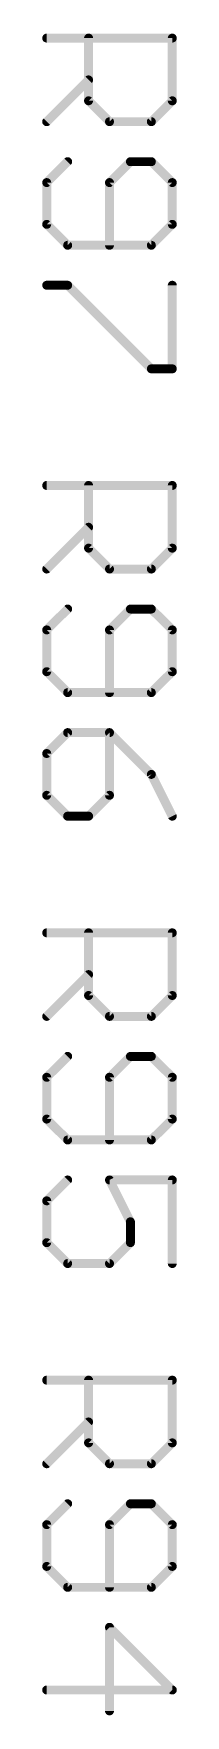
# Model space of a CAD drawing. Extents: x 0 to 11.2, y 0 to 11.2.
# Drawn here: x 10.616 to 10.646, y 2.9581 to 3.334 of the extents above; entities that cross this region are included whole.
import ezdxf

# ---------------------------------------------------------------- set-up
doc = ezdxf.new("R2010")
doc.units = 0
doc.layers.add('25', color=253, linetype='CONTINUOUS')

msp = doc.modelspace()

# ---------------------------------------------------------------- linework, layer by layer
at = {"layer": '25', "const_width": 0.002}
for points in [[(10.617, 3.333), (10.645024, 3.333)], [(10.626341, 3.318988), (10.626341, 3.333)], [(10.645024, 3.333), (10.645024, 3.318988)], [(10.626341, 3.323659), (10.617, 3.314317)], [(10.631012, 3.314317), (10.626341, 3.318988)], [(10.645024, 3.318988), (10.640353, 3.314317)], [(10.640353, 3.314317), (10.631012, 3.314317)], [(10.621671, 3.305376), (10.617, 3.300706)], [(10.635683, 3.305376), (10.631012, 3.300706)], [(10.640353, 3.305376), (10.635683, 3.305376)], [(10.645024, 3.300706), (10.640353, 3.305376)], [(10.617, 3.300706), (10.617, 3.291365)], [(10.631012, 3.300706), (10.631012, 3.286694)], [(10.645024, 3.291365), (10.645024, 3.300706)], [(10.617, 3.291365), (10.621671, 3.286694)], [(10.640353, 3.286694), (10.645024, 3.291365)], [(10.621671, 3.286694), (10.640353, 3.286694)], [(10.621671, 3.277753), (10.617, 3.277753)], [(10.640353, 3.25907), (10.621671, 3.277753)], [(10.645024, 3.277753), (10.645024, 3.25907)], [(10.645024, 3.25907), (10.640353, 3.25907)], [(10.617, 3.233), (10.645024, 3.233)], [(10.626341, 3.218988), (10.626341, 3.233)], [(10.645024, 3.233), (10.645024, 3.218988)], [(10.626341, 3.223659), (10.617, 3.214317)], [(10.631012, 3.214317), (10.626341, 3.218988)], [(10.645024, 3.218988), (10.640353, 3.214317)], [(10.640353, 3.214317), (10.631012, 3.214317)], [(10.621671, 3.205376), (10.617, 3.200706)], [(10.635683, 3.205376), (10.631012, 3.200706)], [(10.640353, 3.205376), (10.635683, 3.205376)], [(10.645024, 3.200706), (10.640353, 3.205376)], [(10.617, 3.200706), (10.617, 3.191365)], [(10.631012, 3.200706), (10.631012, 3.186694)], [(10.645024, 3.191365), (10.645024, 3.200706)], [(10.617, 3.191365), (10.621671, 3.186694)], [(10.640353, 3.186694), (10.645024, 3.191365)], [(10.621671, 3.186694), (10.640353, 3.186694)], [(10.621671, 3.177753), (10.617, 3.173082)], [(10.631012, 3.177753), (10.621671, 3.177753)], [(10.640353, 3.168412), (10.631012, 3.177753)], [(10.631012, 3.163741), (10.631012, 3.177753)], [(10.617, 3.173082), (10.617, 3.163741)], [(10.645024, 3.15907), (10.640353, 3.168412)], [(10.617, 3.163741), (10.621671, 3.15907)], [(10.626341, 3.15907), (10.631012, 3.163741)], [(10.621671, 3.15907), (10.626341, 3.15907)], [(10.617, 3.133), (10.645024, 3.133)], [(10.626341, 3.118988), (10.626341, 3.133)], [(10.645024, 3.133), (10.645024, 3.118988)], [(10.626341, 3.123659), (10.617, 3.114317)], [(10.631012, 3.114317), (10.626341, 3.118988)], [(10.645024, 3.118988), (10.640353, 3.114317)], [(10.640353, 3.114317), (10.631012, 3.114317)], [(10.621671, 3.105376), (10.617, 3.100706)], [(10.635683, 3.105376), (10.631012, 3.100706)], [(10.640353, 3.105376), (10.635683, 3.105376)], [(10.645024, 3.100706), (10.640353, 3.105376)], [(10.617, 3.100706), (10.617, 3.091365)], [(10.631012, 3.100706), (10.631012, 3.086694)], [(10.645024, 3.091365), (10.645024, 3.100706)], [(10.617, 3.091365), (10.621671, 3.086694)], [(10.640353, 3.086694), (10.645024, 3.091365)], [(10.621671, 3.086694), (10.640353, 3.086694)], [(10.617, 3.073082), (10.621671, 3.077753)], [(10.645024, 3.077753), (10.631012, 3.077753)], [(10.631012, 3.077753), (10.635683, 3.068412)], [(10.645024, 3.05907), (10.645024, 3.077753)], [(10.617, 3.063741), (10.617, 3.073082)], [(10.635683, 3.068412), (10.635683, 3.063741)], [(10.621671, 3.05907), (10.617, 3.063741)], [(10.635683, 3.063741), (10.631012, 3.05907)], [(10.631012, 3.05907), (10.621671, 3.05907)], [(10.617, 3.033), (10.645024, 3.033)], [(10.626341, 3.018988), (10.626341, 3.033)], [(10.645024, 3.033), (10.645024, 3.018988)], [(10.626341, 3.023659), (10.617, 3.014317)], [(10.631012, 3.014317), (10.626341, 3.018988)], [(10.645024, 3.018988), (10.640353, 3.014317)], [(10.640353, 3.014317), (10.631012, 3.014317)], [(10.621671, 3.005376), (10.617, 3.000706)], [(10.635683, 3.005376), (10.631012, 3.000706)], [(10.640353, 3.005376), (10.635683, 3.005376)], [(10.645024, 3.000706), (10.640353, 3.005376)], [(10.617, 3.000706), (10.617, 2.991365)], [(10.631012, 3.000706), (10.631012, 2.986694)], [(10.645024, 2.991365), (10.645024, 3.000706)], [(10.617, 2.991365), (10.621671, 2.986694)], [(10.640353, 2.986694), (10.645024, 2.991365)], [(10.621671, 2.986694), (10.640353, 2.986694)], [(10.645024, 2.963741), (10.631012, 2.977753)], [(10.631012, 2.977753), (10.631012, 2.95907)], [(10.617, 2.963741), (10.645024, 2.963741)]]:
    msp.add_lwpolyline(points, dxfattribs=at)
at = {"layer": '25', "const_width": 0.001}
for points in [[(10.617, 3.3335, 1), (10.617, 3.3325)], [(10.626841, 3.333, 1), (10.625841, 3.333)], [(10.645524, 3.333, 1), (10.644524, 3.333)], [(10.645024, 3.3325, 1), (10.645024, 3.3335)], [(10.626695, 3.323305, 1), (10.625988, 3.324012)], [(10.625841, 3.318988, 1), (10.626841, 3.318988)], [(10.626695, 3.319342, 1), (10.625988, 3.318635)], [(10.644524, 3.318988, 1), (10.645524, 3.318988)], [(10.645377, 3.318635, 1), (10.64467, 3.319342)], [(10.616646, 3.314671, 1), (10.617354, 3.313964)], [(10.631012, 3.314817, 1), (10.631012, 3.313817)], [(10.630658, 3.313964, 1), (10.631365, 3.314671)], [(10.64, 3.314671, 1), (10.640707, 3.313964)], [(10.640353, 3.313817, 1), (10.640353, 3.314817)], [(10.622024, 3.305023, 1), (10.621317, 3.30573)], [(10.635683, 3.305876, 1), (10.635683, 3.304876)], [(10.636036, 3.305023, 1), (10.635329, 3.30573)], [(10.640707, 3.30573, 1), (10.64, 3.305023)], [(10.640353, 3.304876, 1), (10.640353, 3.305876)], [(10.6175, 3.300706, 1), (10.6165, 3.300706)], [(10.616646, 3.301059, 1), (10.617354, 3.300352)], [(10.631512, 3.300706, 1), (10.630512, 3.300706)], [(10.630658, 3.301059, 1), (10.631365, 3.300352)], [(10.645524, 3.300706, 1), (10.644524, 3.300706)], [(10.64467, 3.300352, 1), (10.645377, 3.301059)], [(10.617354, 3.291718, 1), (10.616646, 3.291011)], [(10.6165, 3.291365, 1), (10.6175, 3.291365)], [(10.644524, 3.291365, 1), (10.645524, 3.291365)], [(10.645377, 3.291011, 1), (10.64467, 3.291718)], [(10.621671, 3.287194, 1), (10.621671, 3.286194)], [(10.621317, 3.28634, 1), (10.622024, 3.287047)], [(10.630512, 3.286694, 1), (10.631512, 3.286694)], [(10.64, 3.287047, 1), (10.640707, 3.28634)], [(10.640353, 3.286194, 1), (10.640353, 3.287194)], [(10.617, 3.278253, 1), (10.617, 3.277253)], [(10.622024, 3.278107, 1), (10.621317, 3.277399)], [(10.621671, 3.277253, 1), (10.621671, 3.278253)], [(10.645524, 3.277753, 1), (10.644524, 3.277753)], [(10.640353, 3.25957, 1), (10.640353, 3.25857)], [(10.64, 3.258717, 1), (10.640707, 3.259424)], [(10.644524, 3.25907, 1), (10.645524, 3.25907)], [(10.645024, 3.25857, 1), (10.645024, 3.25957)], [(10.617, 3.2335, 1), (10.617, 3.2325)], [(10.626841, 3.233, 1), (10.625841, 3.233)], [(10.645524, 3.233, 1), (10.644524, 3.233)], [(10.645024, 3.2325, 1), (10.645024, 3.2335)], [(10.626695, 3.223305, 1), (10.625988, 3.224012)], [(10.625841, 3.218988, 1), (10.626841, 3.218988)], [(10.626695, 3.219342, 1), (10.625988, 3.218635)], [(10.644524, 3.218988, 1), (10.645524, 3.218988)], [(10.645377, 3.218635, 1), (10.64467, 3.219342)], [(10.616646, 3.214671, 1), (10.617354, 3.213964)], [(10.631012, 3.214817, 1), (10.631012, 3.213817)], [(10.630658, 3.213964, 1), (10.631365, 3.214671)], [(10.64, 3.214671, 1), (10.640707, 3.213964)], [(10.640353, 3.213817, 1), (10.640353, 3.214817)], [(10.622024, 3.205023, 1), (10.621317, 3.20573)], [(10.635683, 3.205876, 1), (10.635683, 3.204876)], [(10.636036, 3.205023, 1), (10.635329, 3.20573)], [(10.640707, 3.20573, 1), (10.64, 3.205023)], [(10.640353, 3.204876, 1), (10.640353, 3.205876)], [(10.6175, 3.200706, 1), (10.6165, 3.200706)], [(10.616646, 3.201059, 1), (10.617354, 3.200352)], [(10.631512, 3.200706, 1), (10.630512, 3.200706)], [(10.630658, 3.201059, 1), (10.631365, 3.200352)], [(10.645524, 3.200706, 1), (10.644524, 3.200706)], [(10.64467, 3.200352, 1), (10.645377, 3.201059)], [(10.617354, 3.191718, 1), (10.616646, 3.191011)], [(10.6165, 3.191365, 1), (10.6175, 3.191365)], [(10.644524, 3.191365, 1), (10.645524, 3.191365)], [(10.645377, 3.191011, 1), (10.64467, 3.191718)], [(10.621671, 3.187194, 1), (10.621671, 3.186194)], [(10.621317, 3.18634, 1), (10.622024, 3.187047)], [(10.630512, 3.186694, 1), (10.631512, 3.186694)], [(10.64, 3.187047, 1), (10.640707, 3.18634)], [(10.640353, 3.186194, 1), (10.640353, 3.187194)], [(10.621671, 3.178253, 1), (10.621671, 3.177253)], [(10.622024, 3.177399, 1), (10.621317, 3.178107)], [(10.631365, 3.178107, 1), (10.630658, 3.177399)], [(10.631512, 3.177753, 1), (10.630512, 3.177753)], [(10.631012, 3.177253, 1), (10.631012, 3.178253)], [(10.6175, 3.173082, 1), (10.6165, 3.173082)], [(10.616646, 3.173436, 1), (10.617354, 3.172729)], [(10.6408, 3.168635, 1), (10.639906, 3.168188)], [(10.64, 3.168058, 1), (10.640707, 3.168765)], [(10.617354, 3.164095, 1), (10.616646, 3.163387)], [(10.6165, 3.163741, 1), (10.6175, 3.163741)], [(10.630512, 3.163741, 1), (10.631512, 3.163741)], [(10.631365, 3.163387, 1), (10.630658, 3.164095)], [(10.621671, 3.15957, 1), (10.621671, 3.15857)], [(10.621317, 3.158717, 1), (10.622024, 3.159424)], [(10.625988, 3.159424, 1), (10.626695, 3.158717)], [(10.626341, 3.15857, 1), (10.626341, 3.15957)], [(10.644577, 3.158847, 1), (10.645471, 3.159294)], [(10.617, 3.1335, 1), (10.617, 3.1325)], [(10.626841, 3.133, 1), (10.625841, 3.133)], [(10.645524, 3.133, 1), (10.644524, 3.133)], [(10.645024, 3.1325, 1), (10.645024, 3.1335)], [(10.626695, 3.123305, 1), (10.625988, 3.124012)], [(10.625841, 3.118988, 1), (10.626841, 3.118988)], [(10.626695, 3.119342, 1), (10.625988, 3.118635)], [(10.644524, 3.118988, 1), (10.645524, 3.118988)], [(10.645377, 3.118635, 1), (10.64467, 3.119342)], [(10.616646, 3.114671, 1), (10.617354, 3.113964)], [(10.631012, 3.114817, 1), (10.631012, 3.113817)], [(10.630658, 3.113964, 1), (10.631365, 3.114671)], [(10.64, 3.114671, 1), (10.640707, 3.113964)], [(10.640353, 3.113817, 1), (10.640353, 3.114817)], [(10.622024, 3.105023, 1), (10.621317, 3.10573)], [(10.635683, 3.105876, 1), (10.635683, 3.104876)], [(10.636036, 3.105023, 1), (10.635329, 3.10573)], [(10.640707, 3.10573, 1), (10.64, 3.105023)], [(10.640353, 3.104876, 1), (10.640353, 3.105876)], [(10.6175, 3.100706, 1), (10.6165, 3.100706)], [(10.616646, 3.101059, 1), (10.617354, 3.100352)], [(10.631512, 3.100706, 1), (10.630512, 3.100706)], [(10.630658, 3.101059, 1), (10.631365, 3.100352)], [(10.645524, 3.100706, 1), (10.644524, 3.100706)], [(10.64467, 3.100352, 1), (10.645377, 3.101059)], [(10.617354, 3.091718, 1), (10.616646, 3.091011)], [(10.6165, 3.091365, 1), (10.6175, 3.091365)], [(10.644524, 3.091365, 1), (10.645524, 3.091365)], [(10.645377, 3.091011, 1), (10.64467, 3.091718)], [(10.621671, 3.087194, 1), (10.621671, 3.086194)], [(10.621317, 3.08634, 1), (10.622024, 3.087047)], [(10.630512, 3.086694, 1), (10.631512, 3.086694)], [(10.64, 3.087047, 1), (10.640707, 3.08634)], [(10.640353, 3.086194, 1), (10.640353, 3.087194)], [(10.622024, 3.077399, 1), (10.621317, 3.078107)], [(10.631012, 3.078253, 1), (10.631012, 3.077253)], [(10.631459, 3.077977, 1), (10.630565, 3.077529)], [(10.645524, 3.077753, 1), (10.644524, 3.077753)], [(10.645024, 3.077253, 1), (10.645024, 3.078253)], [(10.6175, 3.073082, 1), (10.6165, 3.073082)], [(10.616646, 3.073436, 1), (10.617354, 3.072729)], [(10.636183, 3.068412, 1), (10.635183, 3.068412)], [(10.635235, 3.068188, 1), (10.63613, 3.068635)], [(10.617354, 3.064095, 1), (10.616646, 3.063387)], [(10.6165, 3.063741, 1), (10.6175, 3.063741)], [(10.635183, 3.063741, 1), (10.636183, 3.063741)], [(10.636036, 3.063387, 1), (10.635329, 3.064095)], [(10.621671, 3.05957, 1), (10.621671, 3.05857)], [(10.621317, 3.058717, 1), (10.622024, 3.059424)], [(10.630658, 3.059424, 1), (10.631365, 3.058717)], [(10.631012, 3.05857, 1), (10.631012, 3.05957)], [(10.644524, 3.05907, 1), (10.645524, 3.05907)], [(10.617, 3.0335, 1), (10.617, 3.0325)], [(10.626841, 3.033, 1), (10.625841, 3.033)], [(10.645524, 3.033, 1), (10.644524, 3.033)], [(10.645024, 3.0325, 1), (10.645024, 3.0335)], [(10.626695, 3.023305, 1), (10.625988, 3.024012)], [(10.625841, 3.018988, 1), (10.626841, 3.018988)], [(10.626695, 3.019342, 1), (10.625988, 3.018635)], [(10.644524, 3.018988, 1), (10.645524, 3.018988)], [(10.645377, 3.018635, 1), (10.64467, 3.019342)], [(10.616646, 3.014671, 1), (10.617354, 3.013964)], [(10.631012, 3.014817, 1), (10.631012, 3.013817)], [(10.630658, 3.013964, 1), (10.631365, 3.014671)], [(10.64, 3.014671, 1), (10.640707, 3.013964)], [(10.640353, 3.013817, 1), (10.640353, 3.014817)], [(10.622024, 3.005023, 1), (10.621317, 3.00573)], [(10.635683, 3.005876, 1), (10.635683, 3.004876)], [(10.636036, 3.005023, 1), (10.635329, 3.00573)], [(10.640707, 3.00573, 1), (10.64, 3.005023)], [(10.640353, 3.004876, 1), (10.640353, 3.005876)], [(10.6175, 3.000706, 1), (10.6165, 3.000706)], [(10.616646, 3.001059, 1), (10.617354, 3.000352)], [(10.631512, 3.000706, 1), (10.630512, 3.000706)], [(10.630658, 3.001059, 1), (10.631365, 3.000352)], [(10.645524, 3.000706, 1), (10.644524, 3.000706)], [(10.64467, 3.000352, 1), (10.645377, 3.001059)], [(10.617354, 2.991718, 1), (10.616646, 2.991011)], [(10.6165, 2.991365, 1), (10.6175, 2.991365)], [(10.644524, 2.991365, 1), (10.645524, 2.991365)], [(10.645377, 2.991011, 1), (10.64467, 2.991718)], [(10.621671, 2.987194, 1), (10.621671, 2.986194)], [(10.621317, 2.98634, 1), (10.622024, 2.987047)], [(10.630512, 2.986694, 1), (10.631512, 2.986694)], [(10.64, 2.987047, 1), (10.640707, 2.98634)], [(10.640353, 2.986194, 1), (10.640353, 2.987194)], [(10.631365, 2.978107, 1), (10.630658, 2.977399)], [(10.631512, 2.977753, 1), (10.630512, 2.977753)], [(10.617, 2.964241, 1), (10.617, 2.963241)], [(10.64467, 2.963387, 1), (10.645377, 2.964095)], [(10.645024, 2.963241, 1), (10.645024, 2.964241)], [(10.630512, 2.95907, 1), (10.631512, 2.95907)]]:
    msp.add_lwpolyline(points, format="xyb", dxfattribs=at)

doc.saveas('drawing.dxf')
